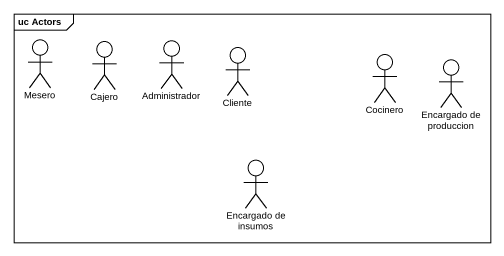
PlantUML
@startuml
mainframe uc Actors
actor Mesero
actor Cajero
actor Administrador
actor Cliente
actor Cocinero
actor "Encargado de produccion" as Encargado_de_produccion
actor "Encargado de insumos" as Encargado_de_insumos
@enduml
